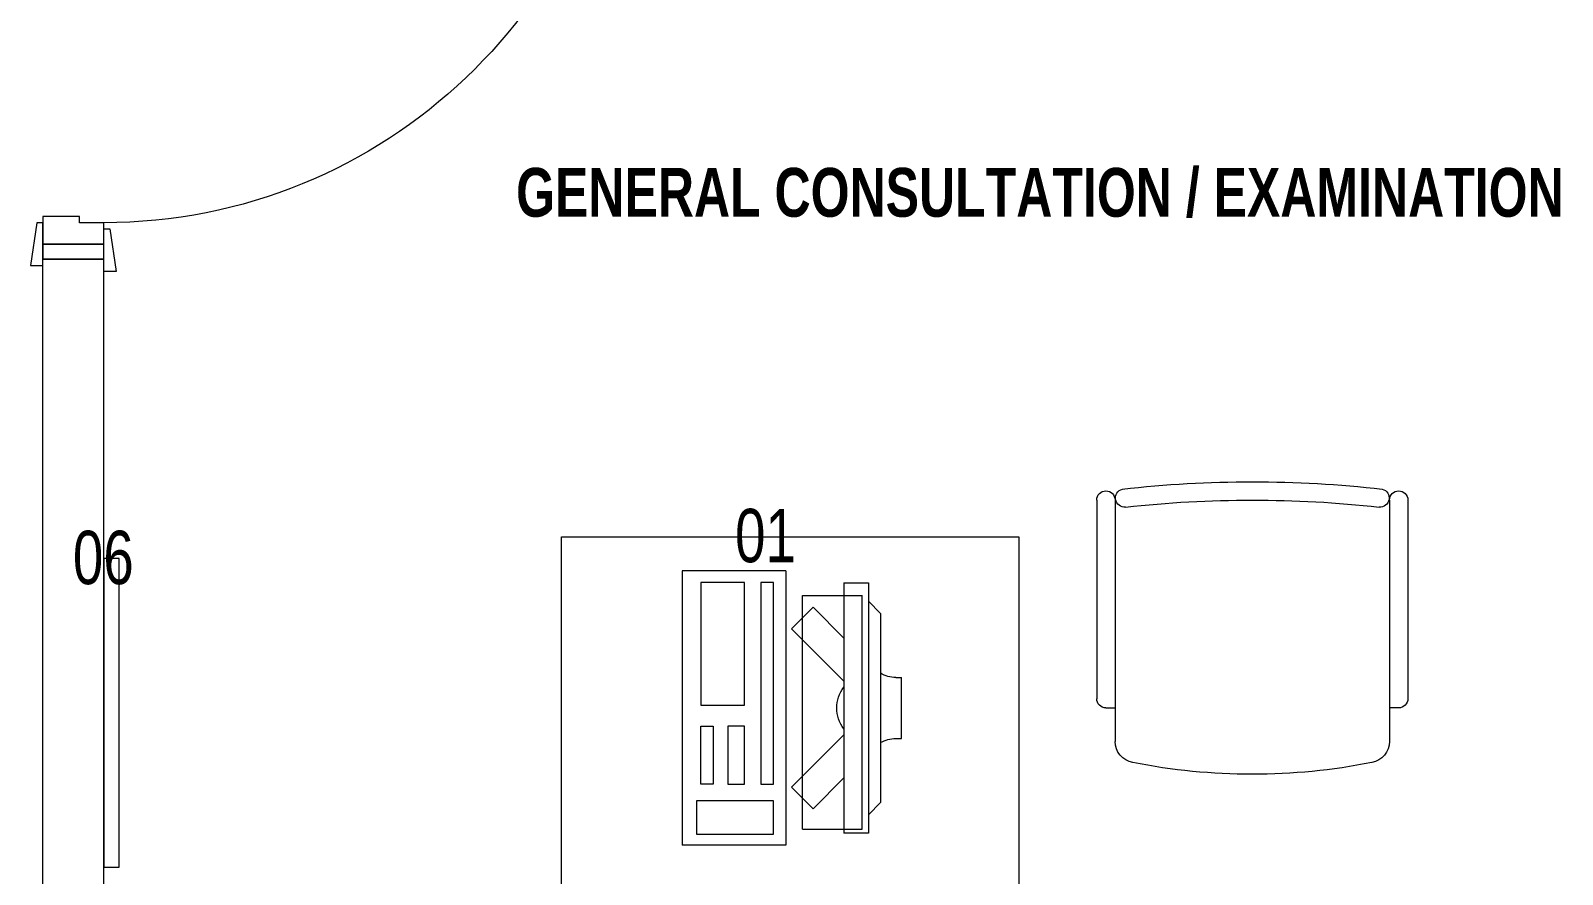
# Model space of a CAD drawing. Extents: x -234346 to 58427, y -132654 to -82394.
# Drawn here: x -56942 to -54431, y -101931 to -100548 of the extents above; entities that cross this region are included whole.
import ezdxf

# ---------------------------------------------------------------- set-up
doc = ezdxf.new("R2010")
doc.units = 0
doc.header["$LTSCALE"] = 8
for name, color, linetype, lineweight in [('72_EGR_BASE_TEXT', 9, 'Continuous', 5), ('72_EGR_EQP_TAG', 9, 'Continuous', 5), ('LOADING', 9, 'Continuous', 5), ('Walls', 9, 'Continuous', 5), ('Wooden Joinery', 9, 'Continuous', 5)]:
    doc.layers.add(name, color=color, linetype=linetype, lineweight=lineweight)
doc.layers.add('TME-NON MEDICAL FURNITURE', color=9, linetype='Continuous')
doc.styles.add('X3G_ENTITY_257CFD', font='swisscl.ttf', dxfattribs={"height": 200})
doc.styles.add('X3G_ENTITY_9EC9', font='swisscl.ttf', dxfattribs={"height": 0.2})

# ---------------------------------------------------------------- blocks, each defined once
blk = doc.blocks.new('A$C72370EFE')
at = {"layer": 'Wooden Joinery'}
for p, q in [((-0.01, -0.04), (-0.02, -0.04)), ((-0.01, -0.03), (-0.01, -0.07)), ((0, -0.03), (-0.01, -0.03)), ((0.04, -0.03), (0.05, -0.03)), ((0.05, -0.03), (0.05, -0.07)), ((0.05, -0.04), (0.06, -0.04)), ((-0.05, -0.07), (-0.05, -0.16)), ((-0.03, -0.07), (-0.03, -0.16)), ((-0.01, -0.06), (-0.02, -0.06)), ((0, -0.07), (-0.01, -0.07)), ((0.04, -0.07), (0.05, -0.07)), ((0.05, -0.06), (0.06, -0.06)), ((0.07, -0.07), (0.07, -0.16)), ((0.09, -0.07), (0.09, -0.16)), ((-0.01, -0.17), (-0.02, -0.17)), ((-0.01, -0.17), (-0.01, -0.19)), ((0.05, -0.17), (0.06, -0.17)), ((0.05, -0.17), (0.05, -0.19)), ((-0.01, -0.19), (-0.02, -0.19)), ((0.05, -0.19), (0.06, -0.19))]:
    blk.add_line(p, q, dxfattribs=at)
for centre, radius, start, end in [((-0.02, -0.07), 0.03, 90, 180), ((0.06, -0.07), 0.03, 0, 90), ((-0.02, -0.07), 0.01, 90, 180), ((0.06, -0.07), 0.01, 0, 90), ((-0.02, -0.16), 0.03, 180, 270), ((-0.02, -0.16), 0.01, 180, 270), ((0.06, -0.16), 0.01, 270, 0), ((0.06, -0.16), 0.03, 270, 0)]:
    blk.add_arc(centre, radius, start, end, dxfattribs=at)
blk = doc.blocks.new('A$C5DAD61B4')
at = {"layer": 'Wooden Joinery'}
for points in [[(80, 959.1), (80, 969.1), (10, 979.1), (10, 959.1)], [(940, 959.1), (940, 969.1), (1010, 979.1), (1010, 959.1)], [(70, 859.1), (70, 849.1), (0, 839.1), (0, 859.1)], [(120, 859.1), (120, 0), (80, 0), (80, 859.1)], [(950, 859.1), (950, 849.1), (1020, 839.1), (1020, 859.1)]]:
    blk.add_lwpolyline(points, close=True, dxfattribs=at)
for points in [[(45, 859.1), (45, 959.1), (20, 959.1), (20, 859.1), (45, 859.1)], [(45, 859.1), (80, 859.1), (80, 899.1), (90, 899.1), (90, 959.1), (45, 959.1), (45, 859.1)], [(975, 859.1), (940, 859.1), (940, 899.1), (930, 899.1), (930, 959.1), (975, 959.1), (975, 859.1)], [(975, 859.1), (975, 959.1), (1000, 959.1), (1000, 859.1), (975, 859.1)]]:
    blk.add_lwpolyline(points, dxfattribs=at)
blk.add_arc((80, 859.1), 860, 272.666, 0, dxfattribs=at)
at = {"layer": 'Wooden Joinery', "xscale": 999.9999999998854, "yscale": 999.9999999998854, "zscale": 999.9999999998854, "rotation": 180}
blk.add_blockref('A$C72370EFE', (120, 0), dxfattribs=at)
blk = doc.blocks.new('GF21016-P')
at = {"layer": 'LOADING', "extrusion": (-1.24384e-09, -1.20261e-09, -1)}
for p, q in [((0.0128, 0.0179), (0.0128, 0.4136)), ((0.4628, 0.0179), (0.4628, 0.4136)), ((-0.0022, 0.3585), (0.0128, 0.3585)), ((0.4778, 0.3585), (0.4628, 0.3585)), ((-0.0172, 0.0179), (-0.0172, 0.3435)), ((0.4928, 0.0179), (0.4928, 0.3435)), ((0.4778, 0.0029), (0.4778, 0.0029))]:
    blk.add_line(p, q, dxfattribs=at)
for centre, radius, start, end in [((-0.2378, -0.5362), 1.0036, 78.7568, 101.2432), ((-0.0478, 0.4136), 0.035, 0, 80.6557), ((-0.4278, 0.4136), 0.035, 99.3443, 180), ((0.0022, 0.3435), 0.015, 0, 90), ((-0.4778, 0.3435), 0.015, 90, 180), ((-0.0284, 0.0145), 0.015, 284.3864, 95.5209), ((-0.2378, 1.8928), 1.8749, 263.6341, 276.3659), ((-0.4471, 0.0145), 0.015, 84.4791, 255.6136), ((0.0022, 0.0179), 0.015, 270, 0), ((0.0022, 0.0179), 0.015, 180, 270), ((-0.2378, 1.8734), 1.8855, 263.5119, 276.4881), ((-0.4778, 0.0179), 0.015, 270, 0), ((-0.4778, 0.0179), 0.015, 180, 270)]:
    blk.add_arc(centre, radius, start, end, dxfattribs=at)
blk = doc.blocks.new('ITCWLS1-P')
at = {"layer": 'LOADING'}
for p, q in [((-0.2651, 0.43, 0), (-0.3051, 0.43, 0)), ((-0.3051, 0.43, 0), (-0.3051, 0.02, 0)), ((-0.2651, 0.43, 0), (-0.2651, 0.02, 0)), ((-0.17, 0.45), (-0.17, 0)), ((-0.17, 0.45), (0, 0.45)), ((-0.1496, 0.4305), (-0.1291, 0.4305)), ((-0.1291, 0.4305), (-0.1291, 0.4089)), ((0, 0.45), (0, 0)), ((-0.197, 0.4094), (-0.295, 0.4094)), ((-0.295, 0.0264), (-0.295, 0.4094)), ((-0.197, 0.0264), (-0.197, 0.4094)), ((-0.3251, 0.38, 0), (-0.3051, 0.4, 0)), ((-0.3251, 0.38, 0), (-0.3251, 0.07, 0)), ((-0.3503, 0.275), (-0.3596, 0.275)), ((-0.3596, 0.175), (-0.3596, 0.275)), ((-0.3503, 0.175), (-0.3596, 0.175)), ((-0.3251, 0.07, 0), (-0.3051, 0.05, 0)), ((-0.197, 0.0264), (-0.295, 0.0264)), ((-0.3051, 0.02, 0), (-0.2651, 0.02, 0)), ((-0.17, 0), (0, 0))]:
    blk.add_line(p, q, dxfattribs=at)
at = {"layer": 'LOADING', "extrusion": (2.48281e-10, 3.18408e-10, -1)}
for p, q in [((-0.2651, 0.3395), (-0.2144, 0.3902)), ((-0.1791, 0.3548), (-0.2144, 0.3902)), ((-0.2651, 0.2688), (-0.1791, 0.3548))]:
    blk.add_line(p, q, dxfattribs=at)
at = {"layer": 'LOADING', "extrusion": (2.48281e-10, -3.18408e-10, -1)}
for p, q in [((-0.2651, 0.1812), (-0.1791, 0.0952)), ((-0.2651, 0.1105), (-0.2144, 0.0598)), ((-0.1791, 0.0952), (-0.2144, 0.0598))]:
    blk.add_line(p, q, dxfattribs=at)
at = {"layer": 'LOADING'}
for points in [[(-0.1291, 0.4089), (-0.1291, 0.1), (-0.1496, 0.1), (-0.1496, 0.4305)], [(-0.1496, 0.1), (-0.1496, 0.1), (-0.1496, 0.1), (-0.1496, 0.1), (-0.1496, 0.1), (-0.1496, 0.1), (-0.1496, 0.1), (-0.1496, 0.1), (-0.1496, 0.1)], [(-0.1496, 0.1), (-0.1496, 0.1), (-0.1496, 0.1), (-0.1496, 0.1), (-0.1496, 0.1), (-0.1496, 0.1), (-0.1496, 0.1), (-0.1496, 0.1), (-0.1496, 0.1), (-0.1496, 0.1), (-0.1496, 0.1), (-0.1496, 0.1), (-0.1496, 0.1), (-0.1496, 0.1), (-0.1496, 0.1), (-0.1496, 0.1), (-0.1496, 0.1), (-0.1496, 0.1)], [(-0.1496, 0.1), (-0.1496, 0.1), (-0.1496, 0.1), (-0.1496, 0.1), (-0.1496, 0.1), (-0.1496, 0.1), (-0.1496, 0.1), (-0.1496, 0.1), (-0.1496, 0.1), (-0.1496, 0.1)], [(-0.1496, 0.1), (-0.1496, 0.1), (-0.1496, 0.1), (-0.1496, 0.1), (-0.1496, 0.1), (-0.1496, 0.1), (-0.1496, 0.1)], [(-0.1496, 0.1), (-0.1496, 0.1), (-0.1496, 0.1), (-0.1496, 0.1), (-0.1496, 0.1), (-0.1496, 0.1), (-0.1496, 0.1), (-0.1496, 0.1), (-0.1496, 0.1), (-0.1496, 0.1)], [(-0.1496, 0.1), (-0.1496, 0.1), (-0.1496, 0.1), (-0.1496, 0.1), (-0.1496, 0.1), (-0.1496, 0.1), (-0.1496, 0.1), (-0.1496, 0.1), (-0.1496, 0.1), (-0.1496, 0.1), (-0.1496, 0.1), (-0.1496, 0.1), (-0.1496, 0.1), (-0.1496, 0.1), (-0.1496, 0.1)], [(-0.1496, 0.1), (-0.1496, 0.1), (-0.1496, 0.1), (-0.1496, 0.1), (-0.1496, 0.1), (-0.1496, 0.1), (-0.1496, 0.1), (-0.1496, 0.1), (-0.1496, 0.1), (-0.1496, 0.1)], [(-0.1496, 0.1), (-0.1496, 0.1), (-0.1496, 0.1), (-0.1496, 0.1), (-0.1496, 0.1), (-0.1496, 0.1), (-0.1496, 0.1), (-0.1496, 0.1), (-0.1496, 0.1), (-0.1496, 0.1)], [(-0.1496, 0.1), (-0.1496, 0.1), (-0.1496, 0.1), (-0.1496, 0.1), (-0.1496, 0.1), (-0.1496, 0.1), (-0.1496, 0.1), (-0.1496, 0.1), (-0.1496, 0.1), (-0.1496, 0.1), (-0.1496, 0.1), (-0.1496, 0.1), (-0.1496, 0.1), (-0.1496, 0.1), (-0.1496, 0.1), (-0.1496, 0.1), (-0.1496, 0.1), (-0.1496, 0.1), (-0.1496, 0.1), (-0.1496, 0.1), (-0.1496, 0.1), (-0.1496, 0.1), (-0.1496, 0.1), (-0.1496, 0.1), (-0.1496, 0.1), (-0.1496, 0.1), (-0.1496, 0.1), (-0.1496, 0.1), (-0.1496, 0.1), (-0.1496, 0.1), (-0.1496, 0.1), (-0.1496, 0.1), (-0.1496, 0.1), (-0.1496, 0.1), (-0.1496, 0.1), (-0.1496, 0.1), (-0.1496, 0.1), (-0.1496, 0.1), (-0.1496, 0.1), (-0.1496, 0.1), (-0.1496, 0.1), (-0.1496, 0.1), (-0.1496, 0.1), (-0.1496, 0.1), (-0.1496, 0.1), (-0.1496, 0.1), (-0.1496, 0.1), (-0.1496, 0.1), (-0.1496, 0.1), (-0.1496, 0.1), (-0.1496, 0.1), (-0.1496, 0.1), (-0.1496, 0.1), (-0.1496, 0.1)], [(-0.1496, 0.1), (-0.1496, 0.1), (-0.1496, 0.1), (-0.1496, 0.1), (-0.1496, 0.1), (-0.1496, 0.1), (-0.1496, 0.1), (-0.1496, 0.1), (-0.1496, 0.1), (-0.1496, 0.1), (-0.1496, 0.1), (-0.1496, 0.1), (-0.1496, 0.1), (-0.1496, 0.1), (-0.1496, 0.1), (-0.1496, 0.1), (-0.1496, 0.1), (-0.1496, 0.1), (-0.1496, 0.1), (-0.1496, 0.1), (-0.1496, 0.1), (-0.1496, 0.1), (-0.1496, 0.1), (-0.1496, 0.1), (-0.1496, 0.1), (-0.1496, 0.1), (-0.1496, 0.1), (-0.1496, 0.1), (-0.1496, 0.1), (-0.1496, 0.1), (-0.1496, 0.1), (-0.1496, 0.1), (-0.1496, 0.1), (-0.1496, 0.1), (-0.1496, 0.1), (-0.1496, 0.1), (-0.1496, 0.1), (-0.1496, 0.1), (-0.1496, 0.1), (-0.1496, 0.1), (-0.1496, 0.1), (-0.1496, 0.1), (-0.1496, 0.1), (-0.1496, 0.1), (-0.1496, 0.1), (-0.1496, 0.1), (-0.1496, 0.1), (-0.1496, 0.1), (-0.1496, 0.1), (-0.1496, 0.1), (-0.1496, 0.1), (-0.1496, 0.1), (-0.1496, 0.1), (-0.1496, 0.1), (-0.1496, 0.1), (-0.1496, 0.1), (-0.1496, 0.1), (-0.1496, 0.1), (-0.1496, 0.1), (-0.1496, 0.1), (-0.1496, 0.1), (-0.1496, 0.1), (-0.1496, 0.1), (-0.1496, 0.1), (-0.1496, 0.1), (-0.1496, 0.1), (-0.1496, 0.1), (-0.1496, 0.1), (-0.1496, 0.1), (-0.1496, 0.1), (-0.1496, 0.1), (-0.1496, 0.1), (-0.1496, 0.1), (-0.1496, 0.1), (-0.1496, 0.1), (-0.1496, 0.1), (-0.1496, 0.1), (-0.1496, 0.1), (-0.1496, 0.1), (-0.1496, 0.1), (-0.1496, 0.1), (-0.1496, 0.1), (-0.1496, 0.1), (-0.1496, 0.1), (-0.1496, 0.1), (-0.1496, 0.1), (-0.1496, 0.1), (-0.1496, 0.1), (-0.1496, 0.1)], [(-0.1496, 0.1), (-0.1496, 0.1), (-0.1496, 0.1), (-0.1496, 0.1), (-0.1496, 0.1), (-0.1496, 0.1), (-0.1496, 0.1), (-0.1496, 0.1), (-0.1496, 0.1), (-0.1496, 0.1), (-0.1496, 0.1), (-0.1496, 0.1)], [(-0.1496, 0.1), (-0.1496, 0.1), (-0.1496, 0.1), (-0.1496, 0.1), (-0.1496, 0.1), (-0.1496, 0.1), (-0.1496, 0.1)], [(-0.1496, 0.1), (-0.1496, 0.1), (-0.1496, 0.1), (-0.1496, 0.1), (-0.1496, 0.1), (-0.1496, 0.1), (-0.1496, 0.1), (-0.1496, 0.1), (-0.1496, 0.1), (-0.1496, 0.1), (-0.1496, 0.1), (-0.1496, 0.1), (-0.1496, 0.1), (-0.1496, 0.1), (-0.1496, 0.1), (-0.1496, 0.1), (-0.1496, 0.1)], [(-0.1496, 0.1), (-0.1496, 0.1), (-0.1496, 0.1), (-0.1496, 0.1), (-0.1496, 0.1), (-0.1496, 0.1), (-0.1496, 0.1), (-0.1496, 0.1), (-0.1496, 0.1), (-0.1496, 0.1), (-0.1496, 0.1), (-0.1496, 0.1), (-0.1496, 0.1), (-0.1496, 0.1), (-0.1496, 0.1), (-0.1496, 0.1), (-0.1496, 0.1), (-0.1496, 0.1), (-0.1496, 0.1), (-0.1496, 0.1), (-0.1496, 0.1), (-0.1496, 0.1), (-0.1496, 0.1), (-0.1496, 0.1), (-0.1496, 0.1), (-0.1496, 0.1), (-0.1496, 0.1), (-0.1496, 0.1), (-0.1496, 0.1), (-0.1496, 0.1), (-0.1496, 0.1), (-0.1496, 0.1), (-0.1496, 0.1), (-0.1496, 0.1), (-0.1496, 0.1), (-0.1496, 0.1), (-0.1496, 0.1), (-0.1496, 0.1), (-0.1496, 0.1), (-0.1496, 0.1), (-0.1496, 0.1), (-0.1496, 0.1), (-0.1496, 0.1), (-0.1496, 0.1), (-0.1496, 0.1), (-0.1496, 0.1), (-0.1496, 0.1), (-0.1496, 0.1), (-0.1496, 0.1), (-0.1496, 0.1), (-0.1496, 0.1), (-0.1496, 0.1), (-0.1496, 0.1), (-0.1496, 0.1), (-0.1496, 0.1), (-0.1496, 0.1), (-0.1496, 0.1), (-0.1496, 0.1), (-0.1496, 0.1), (-0.1496, 0.1), (-0.1496, 0.1), (-0.1496, 0.1), (-0.1496, 0.1), (-0.1496, 0.1), (-0.1496, 0.1), (-0.1496, 0.1), (-0.1496, 0.1), (-0.1496, 0.1), (-0.1496, 0.1), (-0.1496, 0.1), (-0.1496, 0.1), (-0.1496, 0.1), (-0.1496, 0.1), (-0.1496, 0.1), (-0.1496, 0.1), (-0.1496, 0.1), (-0.1496, 0.1), (-0.1496, 0.1), (-0.1496, 0.1), (-0.1496, 0.1), (-0.1496, 0.1), (-0.1496, 0.1), (-0.1496, 0.1), (-0.1496, 0.1), (-0.1496, 0.1), (-0.1496, 0.1), (-0.1496, 0.1), (-0.1496, 0.1), (-0.1496, 0.1), (-0.1496, 0.1), (-0.1496, 0.1), (-0.1496, 0.1), (-0.1496, 0.1), (-0.1496, 0.1), (-0.1496, 0.1), (-0.1496, 0.1), (-0.1496, 0.1), (-0.1496, 0.1), (-0.1496, 0.1), (-0.1496, 0.1), (-0.1496, 0.1), (-0.1496, 0.1), (-0.1496, 0.1), (-0.1496, 0.1), (-0.1496, 0.1), (-0.1496, 0.1), (-0.1496, 0.1), (-0.1496, 0.1), (-0.1496, 0.1), (-0.1496, 0.1), (-0.1496, 0.1)], [(-0.1496, 0.1), (-0.1496, 0.1), (-0.1496, 0.1), (-0.1496, 0.1), (-0.1496, 0.1), (-0.1496, 0.1), (-0.1496, 0.1), (-0.1496, 0.1)]]:
    blk.add_lwpolyline(points, dxfattribs=at)
for points in [[(-0.1019, 0.4305), (-0.0304, 0.4305), (-0.0304, 0.2294), (-0.1019, 0.2294)], [(-0.1019, 0.1954), (-0.0747, 0.1954), (-0.0747, 0.1), (-0.1019, 0.1)], [(-0.0304, 0.1954), (-0.0508, 0.1954), (-0.0508, 0.1), (-0.0304, 0.1)], [(-0.1496, 0.1), (-0.1496, 0.1), (-0.1496, 0.1), (-0.1496, 0.1), (-0.1496, 0.1), (-0.1496, 0.1), (-0.1496, 0.1), (-0.1496, 0.1), (-0.1496, 0.1), (-0.1496, 0.1), (-0.1496, 0.1), (-0.1496, 0.1), (-0.1496, 0.1), (-0.1496, 0.1), (-0.1496, 0.1), (-0.1496, 0.1), (-0.1496, 0.1), (-0.1496, 0.1), (-0.1496, 0.1), (-0.1496, 0.1), (-0.1496, 0.1), (-0.1496, 0.1), (-0.1496, 0.1), (-0.1496, 0.1), (-0.1496, 0.1), (-0.1496, 0.1), (-0.1496, 0.1), (-0.1496, 0.1), (-0.1496, 0.1), (-0.1496, 0.1), (-0.1496, 0.1), (-0.1496, 0.1), (-0.1496, 0.1), (-0.1496, 0.1), (-0.1496, 0.1), (-0.1496, 0.1), (-0.1496, 0.1), (-0.1496, 0.1), (-0.1496, 0.1), (-0.1496, 0.1), (-0.1496, 0.1), (-0.1496, 0.1), (-0.1496, 0.1), (-0.1496, 0.1), (-0.1496, 0.1), (-0.1496, 0.1), (-0.1496, 0.1), (-0.1496, 0.1), (-0.1496, 0.1), (-0.1496, 0.1), (-0.1496, 0.1), (-0.1496, 0.1), (-0.1496, 0.1), (-0.1496, 0.1), (-0.1496, 0.1), (-0.1496, 0.1), (-0.1496, 0.1), (-0.1496, 0.1), (-0.1496, 0.1), (-0.1496, 0.1), (-0.1496, 0.1), (-0.1496, 0.1), (-0.1496, 0.1), (-0.1496, 0.1), (-0.1496, 0.1), (-0.1496, 0.1), (-0.1496, 0.1), (-0.1496, 0.1), (-0.1496, 0.1), (-0.1496, 0.1), (-0.1496, 0.1), (-0.1496, 0.1), (-0.1496, 0.1), (-0.1496, 0.1), (-0.1496, 0.1), (-0.1496, 0.1), (-0.1496, 0.1), (-0.1496, 0.1), (-0.1496, 0.1), (-0.1496, 0.1), (-0.1496, 0.1), (-0.1496, 0.1), (-0.1496, 0.1), (-0.1496, 0.1), (-0.1496, 0.1), (-0.1496, 0.1), (-0.1496, 0.1), (-0.1496, 0.1), (-0.1496, 0.1), (-0.1496, 0.1), (-0.1496, 0.1), (-0.1496, 0.1), (-0.1496, 0.1), (-0.1496, 0.1), (-0.1496, 0.1), (-0.1496, 0.1), (-0.1496, 0.1), (-0.1496, 0.1), (-0.1496, 0.1), (-0.1496, 0.1), (-0.1496, 0.1), (-0.1496, 0.1), (-0.1496, 0.1), (-0.1496, 0.1), (-0.1496, 0.1), (-0.1496, 0.1), (-0.1496, 0.1), (-0.1496, 0.1), (-0.1496, 0.1), (-0.1496, 0.1), (-0.1496, 0.1), (-0.1496, 0.1), (-0.1496, 0.1), (-0.1496, 0.1), (-0.1496, 0.1), (-0.1496, 0.1), (-0.1496, 0.1), (-0.1496, 0.1), (-0.1496, 0.1), (-0.1496, 0.1), (-0.1496, 0.1), (-0.1496, 0.1), (-0.1496, 0.1), (-0.1496, 0.1), (-0.1496, 0.1), (-0.1496, 0.1), (-0.1496, 0.1), (-0.1496, 0.1), (-0.1496, 0.1), (-0.1496, 0.1), (-0.1496, 0.1), (-0.1496, 0.1), (-0.1496, 0.1), (-0.1496, 0.1), (-0.1496, 0.1), (-0.1496, 0.1), (-0.1496, 0.1), (-0.1496, 0.1), (-0.1496, 0.1), (-0.1496, 0.1), (-0.1496, 0.1), (-0.1496, 0.1), (-0.1496, 0.1), (-0.1496, 0.1), (-0.1496, 0.1), (-0.1496, 0.1), (-0.1496, 0.1), (-0.1496, 0.1), (-0.1496, 0.1), (-0.1496, 0.1), (-0.1496, 0.1), (-0.1496, 0.1), (-0.1496, 0.1), (-0.1496, 0.1), (-0.1496, 0.1), (-0.1496, 0.1), (-0.1496, 0.1), (-0.1496, 0.1), (-0.1496, 0.1), (-0.1496, 0.1), (-0.1496, 0.1), (-0.1496, 0.1), (-0.1496, 0.1), (-0.1496, 0.1), (-0.1496, 0.1), (-0.1496, 0.1), (-0.1496, 0.1), (-0.1496, 0.1), (-0.1496, 0.1), (-0.1496, 0.1), (-0.1496, 0.1), (-0.1496, 0.1), (-0.1496, 0.1), (-0.1496, 0.1), (-0.1496, 0.1), (-0.1496, 0.1), (-0.1496, 0.1), (-0.1496, 0.1), (-0.1496, 0.1), (-0.1496, 0.1), (-0.1496, 0.1), (-0.1496, 0.1), (-0.1496, 0.1), (-0.1496, 0.1), (-0.1496, 0.1), (-0.1496, 0.1), (-0.1496, 0.1), (-0.1496, 0.1), (-0.1496, 0.1), (-0.1496, 0.1), (-0.1496, 0.1), (-0.1496, 0.1), (-0.1496, 0.1), (-0.1496, 0.1), (-0.1496, 0.1), (-0.1496, 0.1), (-0.1496, 0.1), (-0.1496, 0.1), (-0.1496, 0.1), (-0.1496, 0.1), (-0.1496, 0.1), (-0.1496, 0.1), (-0.1496, 0.1), (-0.1496, 0.1), (-0.1496, 0.1), (-0.1496, 0.1), (-0.1496, 0.1), (-0.1496, 0.1), (-0.1496, 0.1), (-0.1496, 0.1), (-0.1496, 0.1), (-0.1496, 0.1), (-0.1496, 0.1), (-0.1496, 0.1), (-0.1496, 0.1), (-0.1496, 0.1), (-0.1496, 0.1), (-0.1496, 0.1), (-0.1496, 0.1), (-0.1496, 0.1), (-0.1496, 0.1), (-0.1496, 0.1), (-0.1496, 0.1), (-0.1496, 0.1), (-0.1496, 0.1), (-0.1496, 0.1), (-0.1496, 0.1), (-0.1496, 0.1), (-0.1496, 0.1), (-0.1496, 0.1), (-0.1496, 0.1), (-0.1496, 0.1), (-0.1496, 0.1), (-0.1496, 0.1), (-0.1496, 0.1), (-0.1496, 0.1), (-0.1496, 0.1), (-0.1496, 0.1), (-0.1496, 0.1), (-0.1496, 0.1), (-0.1496, 0.1), (-0.1496, 0.1), (-0.1496, 0.1), (-0.1496, 0.1), (-0.1496, 0.1), (-0.1496, 0.1), (-0.1496, 0.1), (-0.1496, 0.1), (-0.1496, 0.1), (-0.1496, 0.1), (-0.1496, 0.1), (-0.1496, 0.1), (-0.1496, 0.1), (-0.1496, 0.1), (-0.1496, 0.1), (-0.1496, 0.1), (-0.1496, 0.1), (-0.1496, 0.1), (-0.1496, 0.1), (-0.1496, 0.1), (-0.1496, 0.1), (-0.1496, 0.1), (-0.1496, 0.1), (-0.1496, 0.1), (-0.1496, 0.1), (-0.1496, 0.1), (-0.1496, 0.1), (-0.1496, 0.1), (-0.1496, 0.1), (-0.1496, 0.1), (-0.1496, 0.1), (-0.1496, 0.1), (-0.1496, 0.1), (-0.1496, 0.1), (-0.1496, 0.1), (-0.1496, 0.1), (-0.1496, 0.1)], [(-0.1496, 0.1), (-0.1496, 0.1), (-0.1496, 0.1), (-0.1496, 0.1), (-0.1496, 0.1), (-0.1496, 0.1), (-0.1496, 0.1), (-0.1496, 0.1), (-0.1496, 0.1), (-0.1496, 0.1), (-0.1496, 0.1), (-0.1496, 0.1), (-0.1496, 0.1), (-0.1496, 0.1), (-0.1496, 0.1), (-0.1496, 0.1), (-0.1496, 0.1), (-0.1496, 0.1), (-0.1496, 0.1), (-0.1496, 0.1), (-0.1496, 0.1), (-0.1496, 0.1), (-0.1496, 0.1), (-0.1496, 0.1), (-0.1496, 0.1), (-0.1496, 0.1), (-0.1496, 0.1), (-0.1496, 0.1), (-0.1496, 0.1), (-0.1496, 0.1), (-0.1496, 0.1), (-0.1496, 0.1), (-0.1496, 0.1), (-0.1496, 0.1), (-0.1496, 0.1), (-0.1496, 0.1), (-0.1496, 0.1), (-0.1496, 0.1), (-0.1496, 0.1), (-0.1496, 0.1), (-0.1496, 0.1), (-0.1496, 0.1), (-0.1496, 0.1), (-0.1496, 0.1), (-0.1496, 0.1), (-0.1496, 0.1), (-0.1496, 0.1), (-0.1496, 0.1), (-0.1496, 0.1), (-0.1496, 0.1), (-0.1496, 0.1), (-0.1496, 0.1), (-0.1496, 0.1), (-0.1496, 0.1), (-0.1496, 0.1), (-0.1496, 0.1), (-0.1496, 0.1), (-0.1496, 0.1), (-0.1496, 0.1), (-0.1496, 0.1), (-0.1496, 0.1), (-0.1496, 0.1), (-0.1496, 0.1), (-0.1496, 0.1), (-0.1496, 0.1), (-0.1496, 0.1), (-0.1496, 0.1), (-0.1496, 0.1), (-0.1496, 0.1), (-0.1496, 0.1), (-0.1496, 0.1), (-0.1496, 0.1), (-0.1496, 0.1), (-0.1496, 0.1), (-0.1496, 0.1), (-0.1496, 0.1), (-0.1496, 0.1), (-0.1496, 0.1), (-0.1496, 0.1), (-0.1496, 0.1), (-0.1496, 0.1), (-0.1496, 0.1), (-0.1496, 0.1), (-0.1496, 0.1), (-0.1496, 0.1), (-0.1496, 0.1), (-0.1496, 0.1), (-0.1496, 0.1), (-0.1496, 0.1), (-0.1496, 0.1), (-0.1496, 0.1), (-0.1496, 0.1), (-0.1496, 0.1), (-0.1496, 0.1), (-0.1496, 0.1), (-0.1496, 0.1), (-0.1496, 0.1), (-0.1496, 0.1), (-0.1496, 0.1), (-0.1496, 0.1), (-0.1496, 0.1), (-0.1496, 0.1), (-0.1496, 0.1), (-0.1496, 0.1), (-0.1496, 0.1), (-0.1496, 0.1), (-0.1496, 0.1), (-0.1496, 0.1), (-0.1496, 0.1), (-0.1496, 0.1), (-0.1496, 0.1), (-0.1496, 0.1), (-0.1496, 0.1), (-0.1496, 0.1), (-0.1496, 0.1), (-0.1496, 0.1), (-0.1496, 0.1), (-0.1496, 0.1), (-0.1496, 0.1), (-0.1496, 0.1), (-0.1496, 0.1), (-0.1496, 0.1), (-0.1496, 0.1), (-0.1496, 0.1), (-0.1496, 0.1), (-0.1496, 0.1), (-0.1496, 0.1), (-0.1496, 0.1), (-0.1496, 0.1), (-0.1496, 0.1), (-0.1496, 0.1), (-0.1496, 0.1), (-0.1496, 0.1), (-0.1496, 0.1), (-0.1496, 0.1), (-0.1496, 0.1), (-0.1496, 0.1), (-0.1496, 0.1), (-0.1496, 0.1), (-0.1496, 0.1), (-0.1496, 0.1), (-0.1496, 0.1), (-0.1496, 0.1), (-0.1496, 0.1), (-0.1496, 0.1), (-0.1496, 0.1), (-0.1496, 0.1), (-0.1496, 0.1), (-0.1496, 0.1), (-0.1496, 0.1), (-0.1496, 0.1), (-0.1496, 0.1), (-0.1496, 0.1), (-0.1496, 0.1), (-0.1496, 0.1), (-0.1496, 0.1), (-0.1496, 0.1), (-0.1496, 0.1), (-0.1496, 0.1), (-0.1496, 0.1), (-0.1496, 0.1), (-0.1496, 0.1), (-0.1496, 0.1), (-0.1496, 0.1), (-0.1496, 0.1), (-0.1496, 0.1), (-0.1496, 0.1), (-0.1496, 0.1), (-0.1496, 0.1), (-0.1496, 0.1), (-0.1496, 0.1), (-0.1496, 0.1), (-0.1496, 0.1), (-0.1496, 0.1), (-0.1496, 0.1), (-0.1496, 0.1), (-0.1496, 0.1), (-0.1496, 0.1), (-0.1496, 0.1), (-0.1496, 0.1), (-0.1496, 0.1), (-0.1496, 0.1), (-0.1496, 0.1), (-0.1496, 0.1), (-0.1496, 0.1), (-0.1496, 0.1), (-0.1496, 0.1), (-0.1496, 0.1), (-0.1496, 0.1), (-0.1496, 0.1), (-0.1496, 0.1), (-0.1496, 0.1), (-0.1496, 0.1), (-0.1496, 0.1), (-0.1496, 0.1), (-0.1496, 0.1), (-0.1496, 0.1), (-0.1496, 0.1), (-0.1496, 0.1), (-0.1496, 0.1), (-0.1496, 0.1), (-0.1496, 0.1), (-0.1496, 0.1), (-0.1496, 0.1), (-0.1496, 0.1), (-0.1496, 0.1), (-0.1496, 0.1), (-0.1496, 0.1), (-0.1496, 0.1), (-0.1496, 0.1), (-0.1496, 0.1), (-0.1496, 0.1), (-0.1496, 0.1), (-0.1496, 0.1)], [(-0.1496, 0.1), (-0.1496, 0.1), (-0.1496, 0.1), (-0.1496, 0.1), (-0.1496, 0.1), (-0.1496, 0.1), (-0.1496, 0.1), (-0.1496, 0.1), (-0.1496, 0.1), (-0.1496, 0.1), (-0.1496, 0.1), (-0.1496, 0.1), (-0.1496, 0.1), (-0.1496, 0.1), (-0.1496, 0.1), (-0.1496, 0.1), (-0.1496, 0.1), (-0.1496, 0.1), (-0.1496, 0.1), (-0.1496, 0.1), (-0.1496, 0.1), (-0.1496, 0.1), (-0.1496, 0.1), (-0.1496, 0.1), (-0.1496, 0.1), (-0.1496, 0.1), (-0.1496, 0.1), (-0.1496, 0.1), (-0.1496, 0.1), (-0.1496, 0.1), (-0.1496, 0.1), (-0.1496, 0.1), (-0.1496, 0.1), (-0.1496, 0.1), (-0.1496, 0.1), (-0.1496, 0.1), (-0.1496, 0.1), (-0.1496, 0.1), (-0.1496, 0.1), (-0.1496, 0.1), (-0.1496, 0.1), (-0.1496, 0.1), (-0.1496, 0.1), (-0.1496, 0.1), (-0.1496, 0.1), (-0.1496, 0.1), (-0.1496, 0.1), (-0.1496, 0.1), (-0.1496, 0.1), (-0.1496, 0.1), (-0.1496, 0.1), (-0.1496, 0.1), (-0.1496, 0.1), (-0.1496, 0.1), (-0.1496, 0.1), (-0.1496, 0.1), (-0.1496, 0.1), (-0.1496, 0.1), (-0.1496, 0.1), (-0.1496, 0.1), (-0.1496, 0.1), (-0.1496, 0.1), (-0.1496, 0.1), (-0.1496, 0.1), (-0.1496, 0.1), (-0.1496, 0.1), (-0.1496, 0.1), (-0.1496, 0.1), (-0.1496, 0.1), (-0.1496, 0.1), (-0.1496, 0.1), (-0.1496, 0.1), (-0.1496, 0.1), (-0.1496, 0.1), (-0.1496, 0.1), (-0.1496, 0.1), (-0.1496, 0.1), (-0.1496, 0.1), (-0.1496, 0.1), (-0.1496, 0.1), (-0.1496, 0.1), (-0.1496, 0.1), (-0.1496, 0.1), (-0.1496, 0.1), (-0.1496, 0.1), (-0.1496, 0.1), (-0.1496, 0.1), (-0.1496, 0.1), (-0.1496, 0.1), (-0.1496, 0.1), (-0.1496, 0.1), (-0.1496, 0.1), (-0.1496, 0.1), (-0.1496, 0.1), (-0.1496, 0.1), (-0.1496, 0.1), (-0.1496, 0.1), (-0.1496, 0.1), (-0.1496, 0.1), (-0.1496, 0.1), (-0.1496, 0.1), (-0.1496, 0.1), (-0.1496, 0.1), (-0.1496, 0.1), (-0.1496, 0.1), (-0.1496, 0.1), (-0.1496, 0.1), (-0.1496, 0.1), (-0.1496, 0.1), (-0.1496, 0.1), (-0.1496, 0.1), (-0.1496, 0.1), (-0.1496, 0.1), (-0.1496, 0.1), (-0.1496, 0.1), (-0.1496, 0.1), (-0.1496, 0.1), (-0.1496, 0.1), (-0.1496, 0.1), (-0.1496, 0.1), (-0.1496, 0.1), (-0.1496, 0.1), (-0.1496, 0.1), (-0.1496, 0.1), (-0.1496, 0.1), (-0.1496, 0.1), (-0.1496, 0.1), (-0.1496, 0.1), (-0.1496, 0.1), (-0.1496, 0.1), (-0.1496, 0.1), (-0.1496, 0.1), (-0.1496, 0.1), (-0.1496, 0.1), (-0.1496, 0.1), (-0.1496, 0.1), (-0.1496, 0.1), (-0.1496, 0.1), (-0.1496, 0.1), (-0.1496, 0.1), (-0.1496, 0.1), (-0.1496, 0.1), (-0.1496, 0.1), (-0.1496, 0.1), (-0.1496, 0.1), (-0.1496, 0.1), (-0.1496, 0.1), (-0.1496, 0.1), (-0.1496, 0.1), (-0.1496, 0.1), (-0.1496, 0.1), (-0.1496, 0.1), (-0.1496, 0.1), (-0.1496, 0.1), (-0.1496, 0.1), (-0.1496, 0.1), (-0.1496, 0.1), (-0.1496, 0.1), (-0.1496, 0.1), (-0.1496, 0.1), (-0.1496, 0.1), (-0.1496, 0.1), (-0.1496, 0.1), (-0.1496, 0.1), (-0.1496, 0.1), (-0.1496, 0.1), (-0.1496, 0.1), (-0.1496, 0.1), (-0.1496, 0.1), (-0.1496, 0.1), (-0.1496, 0.1), (-0.1496, 0.1), (-0.1496, 0.1), (-0.1496, 0.1), (-0.1496, 0.1), (-0.1496, 0.1), (-0.1496, 0.1), (-0.1496, 0.1), (-0.1496, 0.1), (-0.1496, 0.1), (-0.1496, 0.1), (-0.1496, 0.1), (-0.1496, 0.1), (-0.1496, 0.1), (-0.1496, 0.1), (-0.1496, 0.1), (-0.1496, 0.1), (-0.1496, 0.1), (-0.1496, 0.1), (-0.1496, 0.1), (-0.1496, 0.1), (-0.1496, 0.1), (-0.1496, 0.1), (-0.1496, 0.1), (-0.1496, 0.1), (-0.1496, 0.1), (-0.1496, 0.1), (-0.1496, 0.1), (-0.1496, 0.1), (-0.1496, 0.1), (-0.1496, 0.1), (-0.1496, 0.1), (-0.1496, 0.1), (-0.1496, 0.1), (-0.1496, 0.1), (-0.1496, 0.1), (-0.1496, 0.1), (-0.1496, 0.1), (-0.1496, 0.1), (-0.1496, 0.1), (-0.1496, 0.1), (-0.1496, 0.1), (-0.1496, 0.1), (-0.1496, 0.1), (-0.1496, 0.1), (-0.1496, 0.1), (-0.1496, 0.1), (-0.1496, 0.1), (-0.1496, 0.1)], [(-0.1496, 0.0727), (-0.0236, 0.0727), (-0.0236, 0.0182), (-0.1496, 0.0182)]]:
    blk.add_lwpolyline(points, close=True, dxfattribs=at)
for centre, radius, start, end in [((-0.3503, 0.325), 0.05, 270, 300.3093), ((-0.3089, 0.225), 0.0556, 321.9431, 38.0569), ((-0.3503, 0.125), 0.05, 59.6907, 90)]:
    blk.add_arc(centre, radius, start, end, dxfattribs=at)
blk = doc.blocks.new('1stF')
at = {"layer": 'LOADING', "color": 9, "elevation": 0}
blk.add_lwpolyline([(-56072.3, -101377.6), (-55322.3, -101377.6), (-55322.3, -102877.6), (-56072.3, -102877.6)], close=True, dxfattribs=at)
blk.add_lwpolyline([(-56822.3, -101919.1), (-56797.3, -101919.1), (-56797.3, -101413.1), (-56822.3, -101413.1), (-56822.3, -101919.1)], dxfattribs=at)
at = {"layer": 'Walls', "color": 9}
for p, q in [((-56922.3, -102772.6, 0.1), (-56922.3, -100922.6, 0.1)), ((-56822.3, -100922.6, 0.1), (-56922.3, -100922.6, 0.1)), ((-56822.3, -102731.2, 0.1), (-56822.3, -100922.6, 0.1))]:
    blk.add_line(p, q, dxfattribs=at)
at = {"layer": 'LOADING', "color": 9, "extrusion": (-8.01373e-06, 1.9399e-16, 1), "xscale": -1000.000000000007, "yscale": 1000.000000000007, "zscale": 1000.000000000007}
blk.add_blockref('ITCWLS1-P', (-55874.2, -101883.1, 0.4), dxfattribs=at)
at = {"layer": 'TME-NON MEDICAL FURNITURE', "color": 9, "extrusion": (-2.67576e-11, -2.24019e-05, 1), "xscale": 1000.000000000002, "yscale": 1000.000000000002, "zscale": -1000.000000000002, "rotation": 179.9999748876472}
blk.add_blockref('GF21016-P', (-54701.9, -101299.4, 2.3), dxfattribs=at)
at = {"layer": 'Wooden Joinery', "color": 9, "xscale": -1, "rotation": 90}
blk.add_blockref('A$C5DAD61B4', (-55963.3, -99922.6, 0.1), dxfattribs=at)
at = {"layer": '72_EGR_BASE_TEXT', "color": 9, "insert": (-55148.9, -100772.8), "char_height": 80, "width": 3508.102, "attachment_point": 2, "style": 'X3G_ENTITY_9EC9'}
blk.add_mtext('{\\fSwis721 LtCn BT|b1|i0|c0|p34;GENERAL CONSULTATION / EXAMINATION ROOM}', dxfattribs=at)
at = {"layer": '72_EGR_EQP_TAG', "color": 9, "char_height": 87.47, "attachment_point": 2, "style": 'X3G_ENTITY_257CFD'}
for s, insert in [('01', (-55737.7, -101331.7, 0)), ('06', (-56823.2, -101367.6, 0))]:
    blk.add_mtext(s, dxfattribs=dict(at, insert=insert))

msp = doc.modelspace()

# ---------------------------------------------------------------- block references
at = {"layer": '72_EGR_EQP_TAG'}
msp.add_blockref('1stF', (0, 0), dxfattribs=at)

doc.saveas('drawing.dxf')
